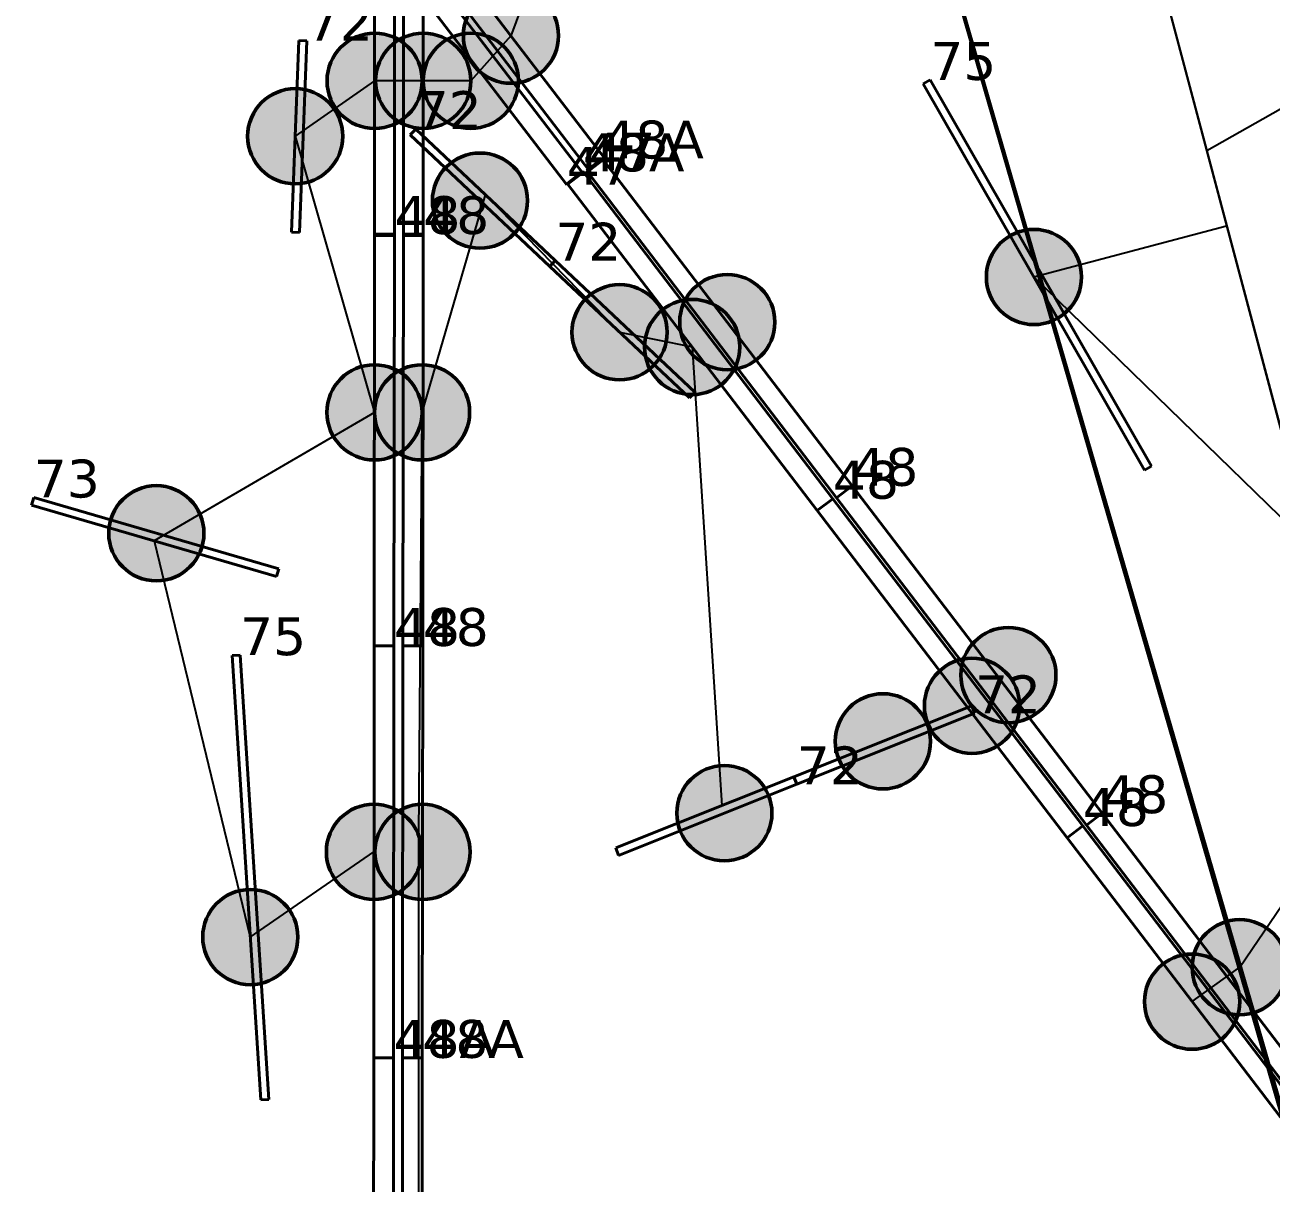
# Model space of a CAD drawing. Header units: millimetres. Extents: x -243740 to 150609, y -473655 to -165121.
# Drawn here: x 18164 to 24089, y -349702 to -344197 of the extents above; entities that cross this region are included whole.
import ezdxf

# ---------------------------------------------------------------- set-up
doc = ezdxf.new("R2010")
doc.units = ezdxf.units.MM
for name, color, linetype in [('_HMI', 6, 'Continuous'), ('_Гр.ЩД-1C.10.4.I8.6', 6, 'Continuous'), ('_Гр.ЩД-1C.10.4.I8.7', 6, 'Continuous'), ('_Гр.ЩД-1C.10.4.I9.1', 6, 'Continuous'), ('_Гр.ЩД-1C.10.4.I9.4', 6, 'Continuous'), ('_Гр.ЩД-1C.10.4.I9.5', 6, 'Continuous'), ('_Гр.ЩД-1C.10.4.I9.7', 6, 'Continuous'), ('_Гр.ЩД-1C.10.4.I9.8', 6, 'Continuous')]:
    doc.layers.add(name, color=color, linetype=linetype)
for name, color, linetype, lineweight in [('_освещение_dali', 3, 'Continuous', 50), ('DLX_FL1_LUM 122', 1, 'Continuous', 40), ('DLX_FL1_LUM 222', 5, 'Continuous', 40), ('DLX_LUM 17', 5, 'Continuous', 40), ('DLX_LUM 4', 5, 'Continuous', 40), ('DLX_LUM 6', 5, 'Continuous', 40), ('DLX_LUM 9', 5, 'Continuous', 40)]:
    doc.layers.add(name, color=color, linetype=linetype, lineweight=lineweight)
doc.styles.add('TableTextStyle', font='')
doc.styles.get('TableTextStyle').set_extended_font_data('VERDANA.TTF')
doc.linetypes.add('Truba', pattern='A,3e-05,[4,MSH_7,S=1,R=0,X=0,Y=0],-3.022072', length=3.022102)

# ---------------------------------------------------------------- blocks, each defined once
blk = doc.blocks.new('A$Caabd1818')
at = {"layer": 'DLX_FL1_LUM 122'}
for points in [[(16865, 52633.3, 0), (16939.7, 52690.4, 0)], [(16939.7, 52690.4, 0), (16865, 52633.3, 0)], [(16939.7, 52690.4, 0), (16865, 52633.3, 0)], [(16865, 52633.3, 0), (16939.7, 52690.4, 0)], [(16939.7, 52690.4, 0), (16939.7, 52690.4, 0)], [(16939.7, 52690.4, 0), (18128.3, 51134.4, 0)], [(18128.3, 51134.4, 0), (16939.7, 52690.4, 0)], [(16939.7, 52690.4, 0), (16939.7, 52690.4, 0)], [(18128.3, 51134.4, 0), (16939.7, 52690.4, 0)], [(16939.7, 52690.4, 0), (18128.3, 51134.4, 0)], [(16772.7, 52572.2, 0), (16847.4, 52629.3, 0)], [(16847.4, 52629.3, 0), (16772.7, 52572.2, 0)], [(16847.4, 52629.3, 0), (16772.7, 52572.2, 0)], [(16772.7, 52572.2, 0), (16847.4, 52629.3, 0)], [(16847.4, 52629.3, 0), (16847.4, 52629.3, 0)], [(16847.4, 52629.3, 0), (18036, 51073.3, 0)], [(18036, 51073.3, 0), (16847.4, 52629.3, 0)], [(16847.4, 52629.3, 0), (16847.4, 52629.3, 0)], [(18036, 51073.3, 0), (16847.4, 52629.3, 0)], [(16847.4, 52629.3, 0), (18036, 51073.3, 0)], [(18053.6, 51077.4, 0), (16865, 52633.3, 0)], [(16865, 52633.3, 0), (16865, 52633.3, 0)], [(16865, 52633.3, 0), (18053.6, 51077.4, 0)], [(16865, 52633.3, 0), (16865, 52633.3, 0)], [(16865, 52633.3, 0), (18053.6, 51077.4, 0)], [(18053.6, 51077.4, 0), (16865, 52633.3, 0)], [(17961.3, 51016.3, 0), (16772.7, 52572.2, 0)], [(16772.7, 52572.2, 0), (16772.7, 52572.2, 0)], [(16772.7, 52572.2, 0), (17961.3, 51016.3, 0)], [(16772.7, 52572.2, 0), (16772.7, 52572.2, 0)], [(16772.7, 52572.2, 0), (17961.3, 51016.3, 0)], [(17961.3, 51016.3, 0), (16772.7, 52572.2, 0)], [(18128.3, 51134.4, 0), (18053.6, 51077.4, 0)], [(18053.6, 51077.4, 0), (18128.3, 51134.4, 0)], [(18053.6, 51077.4, 0), (18128.3, 51134.4, 0)], [(18128.3, 51134.4, 0), (18053.6, 51077.4, 0)], [(18128.3, 51134.4, 0), (18128.3, 51134.4, 0)], [(18128.3, 51134.4, 0), (18128.3, 51134.4, 0)], [(18036, 51073.3, 0), (17961.3, 51016.3, 0)], [(17961.3, 51016.3, 0), (18036, 51073.3, 0)], [(17961.3, 51016.3, 0), (18036, 51073.3, 0)], [(18036, 51073.3, 0), (17961.3, 51016.3, 0)], [(18036, 51073.3, 0), (18036, 51073.3, 0)], [(18036, 51073.3, 0), (18036, 51073.3, 0)], [(18053.6, 51077.4, 0), (18053.6, 51077.4, 0)], [(18053.6, 51077.4, 0), (18053.6, 51077.4, 0)], [(17961.3, 51016.3, 0), (17961.3, 51016.3, 0)], [(17961.3, 51016.3, 0), (17961.3, 51016.3, 0)], [(15850.5, 46457.4, 0), (15852.7, 48415.3, 0)], [(15852.7, 48415.3, 0), (15850.5, 46457.4, 0)], [(15852.7, 48415.3, 0), (15850.5, 46457.4, 0)], [(15850.5, 46457.4, 0), (15852.7, 48415.3, 0)], [(15852.7, 48415.3, 0), (15852.7, 48415.3, 0)], [(15852.7, 48415.3, 0), (15946.7, 48415.2, 0)], [(15946.7, 48415.2, 0), (15852.7, 48415.3, 0)], [(15852.7, 48415.3, 0), (15852.7, 48415.3, 0)], [(15946.7, 48415.2, 0), (15852.7, 48415.3, 0)], [(15852.7, 48415.3, 0), (15946.7, 48415.2, 0)], [(15946.7, 48415.2, 0), (15944.5, 46457.2, 0)], [(15944.5, 46457.2, 0), (15946.7, 48415.2, 0)], [(15944.5, 46457.2, 0), (15946.7, 48415.2, 0)], [(15946.7, 48415.2, 0), (15944.5, 46457.2, 0)], [(15946.7, 48415.2, 0), (15946.7, 48415.2, 0)], [(15946.7, 48415.2, 0), (15946.7, 48415.2, 0)], [(15987.4, 46457.4, 0), (15989.6, 48415.4, 0)], [(15989.6, 48415.4, 0), (15987.4, 46457.4, 0)], [(15989.6, 48415.4, 0), (15987.4, 46457.4, 0)], [(15987.4, 46457.4, 0), (15989.6, 48415.4, 0)], [(15989.6, 48415.4, 0), (15989.6, 48415.4, 0)], [(15989.6, 48415.4, 0), (16083.6, 48415.3, 0)], [(16083.6, 48415.3, 0), (15989.6, 48415.4, 0)], [(15989.6, 48415.4, 0), (15989.6, 48415.4, 0)], [(16083.6, 48415.3, 0), (15989.6, 48415.4, 0)], [(15989.6, 48415.4, 0), (16083.6, 48415.3, 0)], [(16083.6, 48415.3, 0), (16081.4, 46457.3, 0)], [(16081.4, 46457.3, 0), (16083.6, 48415.3, 0)], [(16081.4, 46457.3, 0), (16083.6, 48415.3, 0)], [(16083.6, 48415.3, 0), (16081.4, 46457.3, 0)], [(16083.6, 48415.3, 0), (16083.6, 48415.3, 0)], [(16083.6, 48415.3, 0), (16083.6, 48415.3, 0)]]:
    blk.add_polyline3d(points, dxfattribs=at)
at = {"layer": 'DLX_FL1_LUM 222'}
for points in [[(15854.9, 50373.4, 0), (15857.1, 52331.3, 0)], [(15857.1, 52331.3, 0), (15854.9, 50373.4, 0)], [(15857.1, 52331.3, 0), (15854.9, 50373.4, 0)], [(15854.9, 50373.4, 0), (15857.1, 52331.3, 0)], [(15857.1, 52331.3, 0), (15857.1, 52331.3, 0)], [(15857.1, 52331.3, 0), (15951.1, 52331.2, 0)], [(15951.1, 52331.2, 0), (15857.1, 52331.3, 0)], [(15857.1, 52331.3, 0), (15857.1, 52331.3, 0)], [(15951.1, 52331.2, 0), (15857.1, 52331.3, 0)], [(15857.1, 52331.3, 0), (15951.1, 52331.2, 0)], [(15951.1, 52331.2, 0), (15948.9, 50373.2, 0)], [(15948.9, 50373.2, 0), (15951.1, 52331.2, 0)], [(15948.9, 50373.2, 0), (15951.1, 52331.2, 0)], [(15951.1, 52331.2, 0), (15948.9, 50373.2, 0)], [(15951.1, 52331.2, 0), (15951.1, 52331.2, 0)], [(15951.1, 52331.2, 0), (15951.1, 52331.2, 0)], [(15991.8, 50373.4, 0), (15994, 52331.4, 0)], [(15994, 52331.4, 0), (15991.8, 50373.4, 0)], [(15994, 52331.4, 0), (15991.8, 50373.4, 0)], [(15991.8, 50373.4, 0), (15994, 52331.4, 0)], [(15994, 52331.4, 0), (15994, 52331.4, 0)], [(15994, 52331.4, 0), (16088, 52331.3, 0)], [(16088, 52331.3, 0), (15994, 52331.4, 0)], [(15994, 52331.4, 0), (15994, 52331.4, 0)], [(16088, 52331.3, 0), (15994, 52331.4, 0)], [(15994, 52331.4, 0), (16088, 52331.3, 0)], [(16088, 52331.3, 0), (16085.8, 50373.3, 0)], [(16085.8, 50373.3, 0), (16088, 52331.3, 0)], [(16085.8, 50373.3, 0), (16088, 52331.3, 0)], [(16088, 52331.3, 0), (16085.8, 50373.3, 0)], [(16088, 52331.3, 0), (16088, 52331.3, 0)], [(16088, 52331.3, 0), (16088, 52331.3, 0)], [(18053.6, 51077.4, 0), (18128.3, 51134.4, 0)], [(18128.3, 51134.4, 0), (18053.6, 51077.4, 0)], [(18128.3, 51134.4, 0), (18053.6, 51077.4, 0)], [(18053.6, 51077.4, 0), (18128.3, 51134.4, 0)], [(18128.3, 51134.4, 0), (18128.3, 51134.4, 0)], [(18128.3, 51134.4, 0), (19316.9, 49578.5, 0)], [(19316.9, 49578.5, 0), (18128.3, 51134.4, 0)], [(18128.3, 51134.4, 0), (18128.3, 51134.4, 0)], [(19316.9, 49578.5, 0), (18128.3, 51134.4, 0)], [(18128.3, 51134.4, 0), (19316.9, 49578.5, 0)], [(17961.3, 51016.3, 0), (18036, 51073.3, 0)], [(18036, 51073.3, 0), (17961.3, 51016.3, 0)], [(18036, 51073.3, 0), (17961.3, 51016.3, 0)], [(17961.3, 51016.3, 0), (18036, 51073.3, 0)], [(18036, 51073.3, 0), (18036, 51073.3, 0)], [(18036, 51073.3, 0), (19224.6, 49517.4, 0)], [(19224.6, 49517.4, 0), (18036, 51073.3, 0)], [(18036, 51073.3, 0), (18036, 51073.3, 0)], [(19224.6, 49517.4, 0), (18036, 51073.3, 0)], [(18036, 51073.3, 0), (19224.6, 49517.4, 0)], [(19242.2, 49521.4, 0), (18053.6, 51077.4, 0)], [(18053.6, 51077.4, 0), (18053.6, 51077.4, 0)], [(18053.6, 51077.4, 0), (19242.2, 49521.4, 0)], [(18053.6, 51077.4, 0), (18053.6, 51077.4, 0)], [(18053.6, 51077.4, 0), (19242.2, 49521.4, 0)], [(19242.2, 49521.4, 0), (18053.6, 51077.4, 0)], [(19149.9, 49460.3, 0), (17961.3, 51016.3, 0)], [(17961.3, 51016.3, 0), (17961.3, 51016.3, 0)], [(17961.3, 51016.3, 0), (19149.9, 49460.3, 0)], [(17961.3, 51016.3, 0), (17961.3, 51016.3, 0)], [(17961.3, 51016.3, 0), (19149.9, 49460.3, 0)], [(19149.9, 49460.3, 0), (17961.3, 51016.3, 0)], [(15852.7, 48415.4, 0), (15854.9, 50373.3, 0)], [(15854.9, 50373.3, 0), (15852.7, 48415.4, 0)], [(15854.9, 50373.3, 0), (15852.7, 48415.4, 0)], [(15852.7, 48415.4, 0), (15854.9, 50373.3, 0)], [(15854.9, 50373.4, 0), (15854.9, 50373.4, 0)], [(15948.9, 50373.2, 0), (15854.9, 50373.4, 0)], [(15854.9, 50373.4, 0), (15854.9, 50373.4, 0)], [(15854.9, 50373.4, 0), (15948.9, 50373.2, 0)], [(15854.9, 50373.4, 0), (15948.9, 50373.2, 0)], [(15948.9, 50373.2, 0), (15854.9, 50373.4, 0)], [(15854.9, 50373.3, 0), (15854.9, 50373.3, 0)], [(15854.9, 50373.3, 0), (15948.9, 50373.2, 0)], [(15948.9, 50373.2, 0), (15854.9, 50373.3, 0)], [(15854.9, 50373.3, 0), (15854.9, 50373.3, 0)], [(15948.9, 50373.2, 0), (15854.9, 50373.3, 0)], [(15854.9, 50373.3, 0), (15948.9, 50373.2, 0)], [(15948.9, 50373.2, 0), (15946.7, 48415.2, 0)], [(15946.7, 48415.2, 0), (15948.9, 50373.2, 0)], [(15946.7, 48415.2, 0), (15948.9, 50373.2, 0)], [(15948.9, 50373.2, 0), (15946.7, 48415.2, 0)], [(15948.9, 50373.2, 0), (15948.9, 50373.2, 0)], [(15948.9, 50373.2, 0), (15948.9, 50373.2, 0)], [(15948.9, 50373.2, 0), (15948.9, 50373.2, 0)], [(15948.9, 50373.2, 0), (15948.9, 50373.2, 0)], [(15989.6, 48415.4, 0), (15991.8, 50373.4, 0)], [(15991.8, 50373.4, 0), (15989.6, 48415.4, 0)], [(15991.8, 50373.4, 0), (15989.6, 48415.4, 0)], [(15989.6, 48415.4, 0), (15991.8, 50373.4, 0)], [(15991.8, 50373.4, 0), (15991.8, 50373.4, 0)], [(16085.8, 50373.3, 0), (15991.8, 50373.4, 0)], [(15991.8, 50373.4, 0), (15991.8, 50373.4, 0)], [(15991.8, 50373.4, 0), (16085.8, 50373.3, 0)], [(15991.8, 50373.4, 0), (16085.8, 50373.3, 0)], [(16085.8, 50373.3, 0), (15991.8, 50373.4, 0)], [(15991.8, 50373.4, 0), (15991.8, 50373.4, 0)], [(15991.8, 50373.4, 0), (16085.8, 50373.3, 0)], [(16085.8, 50373.3, 0), (15991.8, 50373.4, 0)], [(15991.8, 50373.4, 0), (15991.8, 50373.4, 0)], [(16085.8, 50373.3, 0), (15991.8, 50373.4, 0)], [(15991.8, 50373.4, 0), (16085.8, 50373.3, 0)], [(16085.8, 50373.3, 0), (16083.6, 48415.3, 0)], [(16083.6, 48415.3, 0), (16085.8, 50373.3, 0)], [(16083.6, 48415.3, 0), (16085.8, 50373.3, 0)], [(16085.8, 50373.3, 0), (16083.6, 48415.3, 0)], [(16085.8, 50373.3, 0), (16085.8, 50373.3, 0)], [(16085.8, 50373.3, 0), (16085.8, 50373.3, 0)], [(16085.8, 50373.3, 0), (16085.8, 50373.3, 0)], [(16085.8, 50373.3, 0), (16085.8, 50373.3, 0)], [(19316.9, 49578.5, 0), (19242.2, 49521.4, 0)], [(19242.2, 49521.4, 0), (19316.9, 49578.5, 0)], [(19242.2, 49521.4, 0), (19316.9, 49578.5, 0)], [(19316.9, 49578.5, 0), (19242.2, 49521.4, 0)], [(19242.2, 49521.4, 0), (19316.9, 49578.5, 0)], [(19316.9, 49578.5, 0), (19242.2, 49521.4, 0)], [(19316.9, 49578.5, 0), (19242.2, 49521.4, 0)], [(19242.2, 49521.4, 0), (19316.9, 49578.5, 0)], [(19316.9, 49578.5, 0), (19316.9, 49578.5, 0)], [(19316.9, 49578.5, 0), (19316.9, 49578.5, 0)], [(19316.9, 49578.5, 0), (19316.9, 49578.5, 0)], [(19316.9, 49578.5, 0), (20505.5, 48022.5, 0)], [(20505.5, 48022.5, 0), (19316.9, 49578.5, 0)], [(19316.9, 49578.5, 0), (19316.9, 49578.5, 0)], [(20505.5, 48022.5, 0), (19316.9, 49578.5, 0)], [(19316.9, 49578.5, 0), (20505.5, 48022.5, 0)], [(19224.6, 49517.4, 0), (19149.9, 49460.3, 0)], [(19149.9, 49460.3, 0), (19224.6, 49517.4, 0)], [(19149.9, 49460.3, 0), (19224.6, 49517.4, 0)], [(19224.6, 49517.4, 0), (19149.9, 49460.3, 0)], [(19149.9, 49460.3, 0), (19224.6, 49517.4, 0)], [(19224.6, 49517.4, 0), (19149.9, 49460.3, 0)], [(19224.6, 49517.4, 0), (19149.9, 49460.3, 0)], [(19149.9, 49460.3, 0), (19224.6, 49517.4, 0)], [(19224.6, 49517.4, 0), (19224.6, 49517.4, 0)], [(19224.6, 49517.4, 0), (19224.6, 49517.4, 0)], [(19224.6, 49517.4, 0), (19224.6, 49517.4, 0)], [(19224.6, 49517.4, 0), (20413.2, 47961.4, 0)], [(20413.2, 47961.4, 0), (19224.6, 49517.4, 0)], [(19224.6, 49517.4, 0), (19224.6, 49517.4, 0)], [(20413.2, 47961.4, 0), (19224.6, 49517.4, 0)], [(19224.6, 49517.4, 0), (20413.2, 47961.4, 0)], [(19242.2, 49521.4, 0), (19242.2, 49521.4, 0)], [(19242.2, 49521.4, 0), (19242.2, 49521.4, 0)], [(20430.8, 47965.5, 0), (19242.2, 49521.4, 0)], [(19242.2, 49521.4, 0), (19242.2, 49521.4, 0)], [(19242.2, 49521.4, 0), (20430.8, 47965.5, 0)], [(19242.2, 49521.4, 0), (19242.2, 49521.4, 0)], [(19242.2, 49521.4, 0), (20430.8, 47965.5, 0)], [(20430.8, 47965.5, 0), (19242.2, 49521.4, 0)], [(19149.9, 49460.3, 0), (19149.9, 49460.3, 0)], [(19149.9, 49460.3, 0), (19149.9, 49460.3, 0)], [(20338.5, 47904.4, 0), (19149.9, 49460.3, 0)], [(19149.9, 49460.3, 0), (19149.9, 49460.3, 0)], [(19149.9, 49460.3, 0), (20338.5, 47904.4, 0)], [(19149.9, 49460.3, 0), (19149.9, 49460.3, 0)], [(19149.9, 49460.3, 0), (20338.5, 47904.4, 0)], [(20338.5, 47904.4, 0), (19149.9, 49460.3, 0)], [(15852.7, 48415.4, 0), (15852.7, 48415.4, 0)], [(15946.7, 48415.2, 0), (15852.7, 48415.4, 0)], [(15852.7, 48415.4, 0), (15852.7, 48415.4, 0)], [(15852.7, 48415.4, 0), (15946.7, 48415.2, 0)], [(15852.7, 48415.4, 0), (15946.7, 48415.2, 0)], [(15946.7, 48415.2, 0), (15852.7, 48415.4, 0)], [(15946.7, 48415.2, 0), (15946.7, 48415.2, 0)], [(15946.7, 48415.2, 0), (15946.7, 48415.2, 0)], [(15989.6, 48415.4, 0), (15989.6, 48415.4, 0)], [(16083.6, 48415.3, 0), (15989.6, 48415.4, 0)], [(15989.6, 48415.4, 0), (15989.6, 48415.4, 0)], [(15989.6, 48415.4, 0), (16083.6, 48415.3, 0)], [(15989.6, 48415.4, 0), (16083.6, 48415.3, 0)], [(16083.6, 48415.3, 0), (15989.6, 48415.4, 0)], [(16083.6, 48415.3, 0), (16083.6, 48415.3, 0)], [(16083.6, 48415.3, 0), (16083.6, 48415.3, 0)]]:
    blk.add_polyline3d(points, dxfattribs=at)
at = {"layer": 'DLX_LUM 17'}
for points in [[(18466.1, 53045, 0), (18499.1, 53063.9, 0)], [(18499.1, 53063.9, 0), (18466.1, 53045, 0)], [(18499.1, 53063.9, 0), (18466.1, 53045, 0)], [(18466.1, 53045, 0), (18499.1, 53063.9, 0)], [(19518.3, 51209.2, 0), (18466.1, 53045, 0)], [(18466.1, 53045, 0), (18466.1, 53045, 0)], [(18466.1, 53045, 0), (19518.3, 51209.2, 0)], [(18466.1, 53045, 0), (18466.1, 53045, 0)], [(18466.1, 53045, 0), (19518.3, 51209.2, 0)], [(19518.3, 51209.2, 0), (18466.1, 53045, 0)], [(18499.1, 53063.9, 0), (18499.1, 53063.9, 0)], [(18499.1, 53063.9, 0), (19551.3, 51228.1, 0)], [(19551.3, 51228.1, 0), (18499.1, 53063.9, 0)], [(18499.1, 53063.9, 0), (18499.1, 53063.9, 0)], [(19551.3, 51228.1, 0), (18499.1, 53063.9, 0)], [(18499.1, 53063.9, 0), (19551.3, 51228.1, 0)], [(19551.3, 51228.1, 0), (19518.3, 51209.2, 0)], [(19518.3, 51209.2, 0), (19551.3, 51228.1, 0)], [(19518.3, 51209.2, 0), (19551.3, 51228.1, 0)], [(19551.3, 51228.1, 0), (19518.3, 51209.2, 0)], [(19518.3, 51209.2, 0), (19518.3, 51209.2, 0)], [(19518.3, 51209.2, 0), (19518.3, 51209.2, 0)], [(19551.3, 51228.1, 0), (19551.3, 51228.1, 0)], [(19551.3, 51228.1, 0), (19551.3, 51228.1, 0)], [(15179.5, 50327.1, 0), (15217.4, 50329.5, 0)], [(15217.4, 50329.5, 0), (15179.5, 50327.1, 0)], [(15217.4, 50329.5, 0), (15179.5, 50327.1, 0)], [(15179.5, 50327.1, 0), (15217.4, 50329.5, 0)], [(15315.7, 48215.5, 0), (15179.5, 50327.1, 0)], [(15179.5, 50327.1, 0), (15179.5, 50327.1, 0)], [(15179.5, 50327.1, 0), (15315.7, 48215.5, 0)], [(15179.5, 50327.1, 0), (15179.5, 50327.1, 0)], [(15179.5, 50327.1, 0), (15315.7, 48215.5, 0)], [(15315.7, 48215.5, 0), (15179.5, 50327.1, 0)], [(15217.4, 50329.5, 0), (15217.4, 50329.5, 0)], [(15217.4, 50329.5, 0), (15353.6, 48217.9, 0)], [(15353.6, 48217.9, 0), (15217.4, 50329.5, 0)], [(15217.4, 50329.5, 0), (15217.4, 50329.5, 0)], [(15353.6, 48217.9, 0), (15217.4, 50329.5, 0)], [(15217.4, 50329.5, 0), (15353.6, 48217.9, 0)], [(15353.6, 48217.9, 0), (15315.7, 48215.5, 0)], [(15315.7, 48215.5, 0), (15353.6, 48217.9, 0)], [(15315.7, 48215.5, 0), (15353.6, 48217.9, 0)], [(15353.6, 48217.9, 0), (15315.7, 48215.5, 0)], [(15315.7, 48215.5, 0), (15315.7, 48215.5, 0)], [(15315.7, 48215.5, 0), (15315.7, 48215.5, 0)], [(15353.6, 48217.9, 0), (15353.6, 48217.9, 0)], [(15353.6, 48217.9, 0), (15353.6, 48217.9, 0)]]:
    blk.add_polyline3d(points, dxfattribs=at)
at = {"layer": 'DLX_LUM 4'}
for points in [[(16058.3, 53857.5, 0), (16952.1, 52690.5, 0)], [(16952.1, 52690.5, 0), (16058.3, 53857.5, 0)], [(16952.1, 52690.5, 0), (16058.3, 53857.5, 0)], [(16058.3, 53857.5, 0), (16952.1, 52690.5, 0)], [(15857.1, 52324.6, 0), (15857.1, 53794.6, 0)], [(15857.1, 53794.6, 0), (15857.1, 52324.6, 0)], [(15857.1, 53794.6, 0), (15857.1, 52324.6, 0)], [(15857.1, 52324.6, 0), (15857.1, 53794.6, 0)], [(15951.1, 53794.6, 0), (15951.1, 52324.6, 0)], [(15951.1, 52324.6, 0), (15951.1, 53794.6, 0)], [(15951.1, 52324.6, 0), (15951.1, 53794.6, 0)], [(15951.1, 53794.6, 0), (15951.1, 52324.6, 0)], [(15951.5, 53789.6, 0), (16845.3, 52622.5, 0)], [(16845.3, 52622.5, 0), (15951.5, 53789.6, 0)], [(16845.3, 52622.5, 0), (15951.5, 53789.6, 0)], [(15951.5, 53789.6, 0), (16845.3, 52622.5, 0)], [(16877.5, 52633.3, 0), (15983.7, 53800.4, 0)], [(15983.7, 53800.4, 0), (16877.5, 52633.3, 0)], [(15983.7, 53800.4, 0), (16877.5, 52633.3, 0)], [(16877.5, 52633.3, 0), (15983.7, 53800.4, 0)], [(15994, 52324.6, 0), (15994, 53794.6, 0)], [(15994, 53794.6, 0), (15994, 52324.6, 0)], [(15994, 53794.6, 0), (15994, 52324.6, 0)], [(15994, 52324.6, 0), (15994, 53794.6, 0)], [(16088, 53794.6, 0), (16088, 52324.6, 0)], [(16088, 52324.6, 0), (16088, 53794.6, 0)], [(16088, 52324.6, 0), (16088, 53794.6, 0)], [(16088, 53794.6, 0), (16088, 52324.6, 0)], [(16770.7, 52565.4, 0), (15876.8, 53732.4, 0)], [(15876.8, 53732.4, 0), (16770.7, 52565.4, 0)], [(15876.8, 53732.4, 0), (16770.7, 52565.4, 0)], [(16770.7, 52565.4, 0), (15876.8, 53732.4, 0)], [(16952.1, 52690.5, 0), (16877.5, 52633.3, 0)], [(16877.5, 52633.3, 0), (16952.1, 52690.5, 0)], [(16877.5, 52633.3, 0), (16952.1, 52690.5, 0)], [(16952.1, 52690.5, 0), (16877.5, 52633.3, 0)], [(16952.1, 52690.5, 0), (16952.1, 52690.5, 0)], [(16952.1, 52690.5, 0), (16952.1, 52690.5, 0)], [(16845.3, 52622.5, 0), (16770.7, 52565.4, 0)], [(16770.7, 52565.4, 0), (16845.3, 52622.5, 0)], [(16770.7, 52565.4, 0), (16845.3, 52622.5, 0)], [(16845.3, 52622.5, 0), (16770.7, 52565.4, 0)], [(16845.3, 52622.5, 0), (16845.3, 52622.5, 0)], [(16845.3, 52622.5, 0), (16845.3, 52622.5, 0)], [(16877.5, 52633.3, 0), (16877.5, 52633.3, 0)], [(16877.5, 52633.3, 0), (16877.5, 52633.3, 0)], [(16770.7, 52565.4, 0), (16770.7, 52565.4, 0)], [(16770.7, 52565.4, 0), (16770.7, 52565.4, 0)], [(15951.1, 52324.6, 0), (15857.1, 52324.6, 0)], [(15857.1, 52324.6, 0), (15857.1, 52324.6, 0)], [(15857.1, 52324.6, 0), (15951.1, 52324.6, 0)], [(15857.1, 52324.6, 0), (15857.1, 52324.6, 0)], [(15857.1, 52324.6, 0), (15951.1, 52324.6, 0)], [(15951.1, 52324.6, 0), (15857.1, 52324.6, 0)], [(15951.1, 52324.6, 0), (15951.1, 52324.6, 0)], [(15951.1, 52324.6, 0), (15951.1, 52324.6, 0)], [(16088, 52324.6, 0), (15994, 52324.6, 0)], [(15994, 52324.6, 0), (15994, 52324.6, 0)], [(15994, 52324.6, 0), (16088, 52324.6, 0)], [(15994, 52324.6, 0), (15994, 52324.6, 0)], [(15994, 52324.6, 0), (16088, 52324.6, 0)], [(16088, 52324.6, 0), (15994, 52324.6, 0)], [(16088, 52324.6, 0), (16088, 52324.6, 0)], [(16088, 52324.6, 0), (16088, 52324.6, 0)]]:
    blk.add_polyline3d(points, dxfattribs=at)
at = {"layer": 'DLX_LUM 6'}
for points in [[(14225.6, 51042.5, 0), (14236.3, 51079, 0)], [(14236.3, 51079, 0), (14225.6, 51042.5, 0)], [(14236.3, 51079, 0), (14225.6, 51042.5, 0)], [(14225.6, 51042.5, 0), (14236.3, 51079, 0)], [(15391.1, 50702.8, 0), (14225.6, 51042.5, 0)], [(14225.6, 51042.5, 0), (14225.6, 51042.5, 0)], [(14225.6, 51042.5, 0), (15391.1, 50702.8, 0)], [(14225.6, 51042.5, 0), (14225.6, 51042.5, 0)], [(14225.6, 51042.5, 0), (15391.1, 50702.8, 0)], [(15391.1, 50702.8, 0), (14225.6, 51042.5, 0)], [(14236.3, 51079, 0), (14236.3, 51079, 0)], [(14236.3, 51079, 0), (15401.8, 50739.2, 0)], [(15401.8, 50739.2, 0), (14236.3, 51079, 0)], [(14236.3, 51079, 0), (14236.3, 51079, 0)], [(15401.8, 50739.2, 0), (14236.3, 51079, 0)], [(14236.3, 51079, 0), (15401.8, 50739.2, 0)], [(15401.8, 50739.2, 0), (15391.1, 50702.8, 0)], [(15391.1, 50702.8, 0), (15401.8, 50739.2, 0)], [(15391.1, 50702.8, 0), (15401.8, 50739.2, 0)], [(15401.8, 50739.2, 0), (15391.1, 50702.8, 0)], [(15401.8, 50739.2, 0), (15401.8, 50739.2, 0)], [(15401.8, 50739.2, 0), (15401.8, 50739.2, 0)], [(15391.1, 50702.8, 0), (15391.1, 50702.8, 0)], [(15391.1, 50702.8, 0), (15391.1, 50702.8, 0)]]:
    blk.add_polyline3d(points, dxfattribs=at)
at = {"layer": 'DLX_LUM 9'}
for points in [[(15461.6, 52340.4, 0), (15496.9, 53251.7, 0)], [(15496.9, 53251.7, 0), (15461.6, 52340.4, 0)], [(15496.9, 53251.7, 0), (15461.6, 52340.4, 0)], [(15461.6, 52340.4, 0), (15496.9, 53251.7, 0)], [(15496.9, 53251.7, 0), (15496.9, 53251.7, 0)], [(15496.9, 53251.7, 0), (15534.9, 53250.3, 0)], [(15534.9, 53250.3, 0), (15496.9, 53251.7, 0)], [(15496.9, 53251.7, 0), (15496.9, 53251.7, 0)], [(15534.9, 53250.3, 0), (15496.9, 53251.7, 0)], [(15496.9, 53251.7, 0), (15534.9, 53250.3, 0)], [(15534.9, 53250.3, 0), (15499.6, 52339, 0)], [(15499.6, 52339, 0), (15534.9, 53250.3, 0)], [(15499.6, 52339, 0), (15534.9, 53250.3, 0)], [(15534.9, 53250.3, 0), (15499.6, 52339, 0)], [(15534.9, 53250.3, 0), (15534.9, 53250.3, 0)], [(15534.9, 53250.3, 0), (15534.9, 53250.3, 0)], [(16026.1, 52802.8, 0), (16052.2, 52830.5, 0)], [(16052.2, 52830.5, 0), (16026.1, 52802.8, 0)], [(16052.2, 52830.5, 0), (16026.1, 52802.8, 0)], [(16026.1, 52802.8, 0), (16052.2, 52830.5, 0)], [(16689.9, 52177.4, 0), (16026.1, 52802.8, 0)], [(16026.1, 52802.8, 0), (16026.1, 52802.8, 0)], [(16026.1, 52802.8, 0), (16689.9, 52177.4, 0)], [(16026.1, 52802.8, 0), (16026.1, 52802.8, 0)], [(16026.1, 52802.8, 0), (16689.9, 52177.4, 0)], [(16689.9, 52177.4, 0), (16026.1, 52802.8, 0)], [(16052.2, 52830.5, 0), (16052.2, 52830.5, 0)], [(16052.2, 52830.5, 0), (16715.9, 52205, 0)], [(16715.9, 52205, 0), (16052.2, 52830.5, 0)], [(16052.2, 52830.5, 0), (16052.2, 52830.5, 0)], [(16715.9, 52205, 0), (16052.2, 52830.5, 0)], [(16052.2, 52830.5, 0), (16715.9, 52205, 0)], [(15461.6, 52340.4, 0), (15461.6, 52340.4, 0)], [(15499.6, 52339, 0), (15461.6, 52340.4, 0)], [(15461.6, 52340.4, 0), (15461.6, 52340.4, 0)], [(15461.6, 52340.4, 0), (15499.6, 52339, 0)], [(15461.6, 52340.4, 0), (15499.6, 52339, 0)], [(15499.6, 52339, 0), (15461.6, 52340.4, 0)], [(15499.6, 52339, 0), (15499.6, 52339, 0)], [(15499.6, 52339, 0), (15499.6, 52339, 0)], [(16715.9, 52205, 0), (16689.9, 52177.4, 0)], [(16689.9, 52177.4, 0), (16715.9, 52205, 0)], [(16689.9, 52177.4, 0), (16715.9, 52205, 0)], [(16715.9, 52205, 0), (16689.9, 52177.4, 0)], [(16689.9, 52177.4, 0), (16715.9, 52205, 0)], [(16715.9, 52205, 0), (16689.9, 52177.4, 0)], [(16715.9, 52205, 0), (16689.9, 52177.4, 0)], [(16689.9, 52177.4, 0), (16715.9, 52205, 0)], [(16689.9, 52177.4, 0), (16689.9, 52177.4, 0)], [(16689.9, 52177.4, 0), (16689.9, 52177.4, 0)], [(17353.6, 51551.9, 0), (16689.9, 52177.4, 0)], [(16689.9, 52177.4, 0), (16689.9, 52177.4, 0)], [(16689.9, 52177.4, 0), (17353.6, 51551.9, 0)], [(16689.9, 52177.4, 0), (16689.9, 52177.4, 0)], [(16689.9, 52177.4, 0), (17353.6, 51551.9, 0)], [(17353.6, 51551.9, 0), (16689.9, 52177.4, 0)], [(16715.9, 52205, 0), (16715.9, 52205, 0)], [(16715.9, 52205, 0), (16715.9, 52205, 0)], [(16715.9, 52205, 0), (16715.9, 52205, 0)], [(16715.9, 52205, 0), (17379.7, 51579.5, 0)], [(17379.7, 51579.5, 0), (16715.9, 52205, 0)], [(16715.9, 52205, 0), (16715.9, 52205, 0)], [(17379.7, 51579.5, 0), (16715.9, 52205, 0)], [(16715.9, 52205, 0), (17379.7, 51579.5, 0)], [(17379.7, 51579.5, 0), (17353.6, 51551.9, 0)], [(17353.6, 51551.9, 0), (17379.7, 51579.5, 0)], [(17353.6, 51551.9, 0), (17379.7, 51579.5, 0)], [(17379.7, 51579.5, 0), (17353.6, 51551.9, 0)], [(17379.7, 51579.5, 0), (17379.7, 51579.5, 0)], [(17379.7, 51579.5, 0), (17379.7, 51579.5, 0)], [(17353.6, 51551.9, 0), (17353.6, 51551.9, 0)], [(17353.6, 51551.9, 0), (17353.6, 51551.9, 0)], [(17850.4, 49750.9, 0), (18697.6, 50088.7, 0)], [(18697.6, 50088.7, 0), (17850.4, 49750.9, 0)], [(18697.6, 50088.7, 0), (17850.4, 49750.9, 0)], [(17850.4, 49750.9, 0), (18697.6, 50088.7, 0)], [(18697.6, 50088.7, 0), (18697.6, 50088.7, 0)], [(18697.6, 50088.7, 0), (18711.6, 50053.4, 0)], [(18711.6, 50053.4, 0), (18697.6, 50088.7, 0)], [(18697.6, 50088.7, 0), (18697.6, 50088.7, 0)], [(18711.6, 50053.4, 0), (18697.6, 50088.7, 0)], [(18697.6, 50088.7, 0), (18711.6, 50053.4, 0)], [(18711.6, 50053.4, 0), (17864.5, 49715.6, 0)], [(17864.5, 49715.6, 0), (18711.6, 50053.4, 0)], [(17864.5, 49715.6, 0), (18711.6, 50053.4, 0)], [(18711.6, 50053.4, 0), (17864.5, 49715.6, 0)], [(18711.6, 50053.4, 0), (18711.6, 50053.4, 0)], [(18711.6, 50053.4, 0), (18711.6, 50053.4, 0)], [(17003.3, 49413.1, 0), (17850.4, 49750.9, 0)], [(17850.4, 49750.9, 0), (17003.3, 49413.1, 0)], [(17850.4, 49750.9, 0), (17003.3, 49413.1, 0)], [(17003.3, 49413.1, 0), (17850.4, 49750.9, 0)], [(17850.4, 49750.9, 0), (17850.4, 49750.9, 0)], [(17850.4, 49750.9, 0), (17864.5, 49715.6, 0)], [(17864.5, 49715.6, 0), (17850.4, 49750.9, 0)], [(17850.4, 49750.9, 0), (17850.4, 49750.9, 0)], [(17864.5, 49715.6, 0), (17850.4, 49750.9, 0)], [(17850.4, 49750.9, 0), (17864.5, 49715.6, 0)], [(17864.5, 49715.6, 0), (17850.4, 49750.9, 0)], [(17850.4, 49750.9, 0), (17850.4, 49750.9, 0)], [(17850.4, 49750.9, 0), (17864.5, 49715.6, 0)], [(17850.4, 49750.9, 0), (17850.4, 49750.9, 0)], [(17850.4, 49750.9, 0), (17864.5, 49715.6, 0)], [(17864.5, 49715.6, 0), (17850.4, 49750.9, 0)], [(17864.5, 49715.6, 0), (17017.3, 49377.8, 0)], [(17017.3, 49377.8, 0), (17864.5, 49715.6, 0)], [(17017.3, 49377.8, 0), (17864.5, 49715.6, 0)], [(17864.5, 49715.6, 0), (17017.3, 49377.8, 0)], [(17864.5, 49715.6, 0), (17864.5, 49715.6, 0)], [(17864.5, 49715.6, 0), (17864.5, 49715.6, 0)], [(17864.5, 49715.6, 0), (17864.5, 49715.6, 0)], [(17864.5, 49715.6, 0), (17864.5, 49715.6, 0)], [(17017.3, 49377.8, 0), (17003.3, 49413.1, 0)], [(17003.3, 49413.1, 0), (17003.3, 49413.1, 0)], [(17003.3, 49413.1, 0), (17017.3, 49377.8, 0)], [(17003.3, 49413.1, 0), (17003.3, 49413.1, 0)], [(17003.3, 49413.1, 0), (17017.3, 49377.8, 0)], [(17017.3, 49377.8, 0), (17003.3, 49413.1, 0)], [(17017.3, 49377.8, 0), (17017.3, 49377.8, 0)], [(17017.3, 49377.8, 0), (17017.3, 49377.8, 0)]]:
    blk.add_polyline3d(points, dxfattribs=at)
blk = doc.blocks.new('A$Cab2378fa')
at = {"lineweight": 25}
h = blk.add_hatch(color=0, dxfattribs=at)
h.paths.add_polyline_path([(162.3, -156.8, 0.442338), (147.8, 177.8), (0, 0)])
h.paths.add_polyline_path([(-141.6, -170.3), (0, 0), (-163.2, 157.6, 0.430096)])
at = {"lineweight": 25, "true_color": 0xfff5f5}
h = blk.add_hatch(color=7, dxfattribs=at)
h.dxf.hatch_style = 1
h.paths.add_polyline_path([(0, 0), (-141.6, -170.3, 0.174923), (3, -222.4, 0.197808), (162.3, -156.8)])
h.paths.add_polyline_path([(-163.2, 157.6), (0, 0), (147.8, 177.8, 0.175398), (3, 230.2, 0.209014)])
blk.add_circle((3, 3.9), 226.3)

msp = doc.modelspace()

# ---------------------------------------------------------------- linework, layer by layer
at = {"layer": '_HMI', "ltscale": 100}
for points in [[(21115.5, -318176.2), (19421.1, -316203.3), (15437.2, -319331.6), (34516.1, -385191.2), (27854.6, -386889.7), (28543.9, -389381.8)], [(28853.6, -317410.4), (23724.3, -322462.7), (19327.5, -325280.8), (17345.8, -325919.9), (34500.1, -385195.3), (27827, -386926.9), (28513, -389416.8)], [(41390.1, -328035.2), (39179.5, -330829.2), (34211.1, -334889.4), (26028, -339993.3), (22739.5, -340867.2), (34532.2, -385192.1), (27880.3, -386959.5), (28508, -389445.1), (28773.4, -389445.1)]]:
    msp.add_lwpolyline(points, dxfattribs=at)
at = {"layer": '_Гр.ЩД-1C.10.4.I8.6', "ltscale": 100}
for points in [[(21010.6, -342805.9), (20474.9, -344247.8), (20284, -344462.2), (19963.6, -344462.2), (19826.8, -344462.2), (19448.9, -344725.7), (19825.8, -346038.3), (18778.1, -346649.2), (19235.5, -348532.7), (19823.5, -348127.4), (19821.3, -350085.4)], [(20036.7, -350019.5), (20036.7, -348051.5), (20052.2, -346038.3), (20353.7, -345004), (20991.4, -345657.2), (21336.7, -345727.5), (21477.5, -347907.5), (22243.7, -347602), (22646, -347441.6), (23713.9, -348839.4), (23940.2, -348676), (24892.9, -347272.9), (22961.9, -345394.7), (23877.9, -345151.3), (34517.3, -385195.4)]]:
    msp.add_lwpolyline(points, dxfattribs=at)
at = {"layer": '_Гр.ЩД-1C.10.4.I8.7', "ltscale": 100}
msp.add_lwpolyline([(39710.9, -335788.2), (23783.4, -344795.8), (34517.5, -385196)], dxfattribs=at)
at = {"layer": '_Гр.ЩД-1C.10.4.I9.1', "ltscale": 100}
msp.add_lwpolyline([(20770, -337739), (34553, -385186.3)], dxfattribs=at)
at = {"layer": '_Гр.ЩД-1C.10.4.I9.4', "ltscale": 100}
msp.add_lwpolyline([(19957.8, -330398.7), (34518.6, -385195.7)], dxfattribs=at)
at = {"layer": '_Гр.ЩД-1C.10.4.I9.5', "ltscale": 100}
msp.add_lwpolyline([(18299, -329209.9), (34518.6, -385195.7)], dxfattribs=at)
at = {"layer": '_Гр.ЩД-1C.10.4.I9.7', "ltscale": 100}
msp.add_lwpolyline([(15437.2, -319331.6), (34518.6, -385195.7)], dxfattribs=at)
at = {"layer": '_Гр.ЩД-1C.10.4.I9.8', "ltscale": 100}
msp.add_lwpolyline([(16907.4, -324406.4), (34517.5, -385196)], dxfattribs=at)

# ---------------------------------------------------------------- block references
at = {"layer": '_освещение_dali', "color": 5, "ltscale": 100}
for p in [(20471.9, -344251.7), (19823.8, -344466.1), (20054.7, -344466.1), (20281, -344466.1), (19446, -344729.6), (20324.7, -345035.6), (22958.9, -345398.6), (20988.4, -345661.1), (19822.9, -346042.2), (20049.2, -346042.2), (18785.7, -346616.6), (22837.3, -347291.1), (22664.3, -347437), (22240.7, -347605.9), (21486.7, -347947.4), (19820.5, -348131.3), (20051.4, -348131.4), (19232.5, -348536.6), (23937.2, -348679.9), (23710.9, -348843.3)]:
    msp.add_blockref('A$Cab2378fa', p, dxfattribs=at)
at = {"layer": '_освещение_dali', "color": 1, "ltscale": 100}
for p in [(21500.7, -345613.3), (21333.7, -345731.4)]:
    msp.add_blockref('A$Cab2378fa', p, dxfattribs=at)
at = {"layer": 'Defpoints', "linetype": 'Truba', "ltscale": 100}
msp.add_blockref('A$Caabd1818', (3969.7, -397521.8), dxfattribs=at)

# ---------------------------------------------------------------- texts
at = {"layer": '_освещение_dali', "color": 11, "true_color": 0xfe6377, "style": 'TableTextStyle'}
for s, p in [('72', (19504.5, -344271.5)), ('75', (22468.8, -344457.8)), ('72', (20021.9, -344691.3)), ('48А', (20909.4, -344831.4)), ('48А', (20817.1, -344892.5)), ('47', (20847.2, -344888.4)), ('47', (20740.3, -344956.4)), ('48', (19920.8, -345190.5)), ('48', (20057.6, -345190.5)), ('72', (20685.6, -345316.8)), ('48', (22098, -346387.4)), ('73', (18205.9, -346442.8)), ('48', (22005.7, -346448.5)), ('48', (19918.6, -347148.5)), ('48', (20055.4, -347148.5)), ('75', (19187.1, -347192.3)), ('72', (22681.3, -347468.4)), ('72', (21834.2, -347806.2)), ('48', (23286.6, -347943.3)), ('48', (23194.3, -348004.4)), ('48А', (19916.4, -349106.5)), ('48А', (20053.2, -349106.5))]:
    msp.add_text(s, height=180, dxfattribs=at).set_placement(p)

doc.saveas('drawing.dxf')
